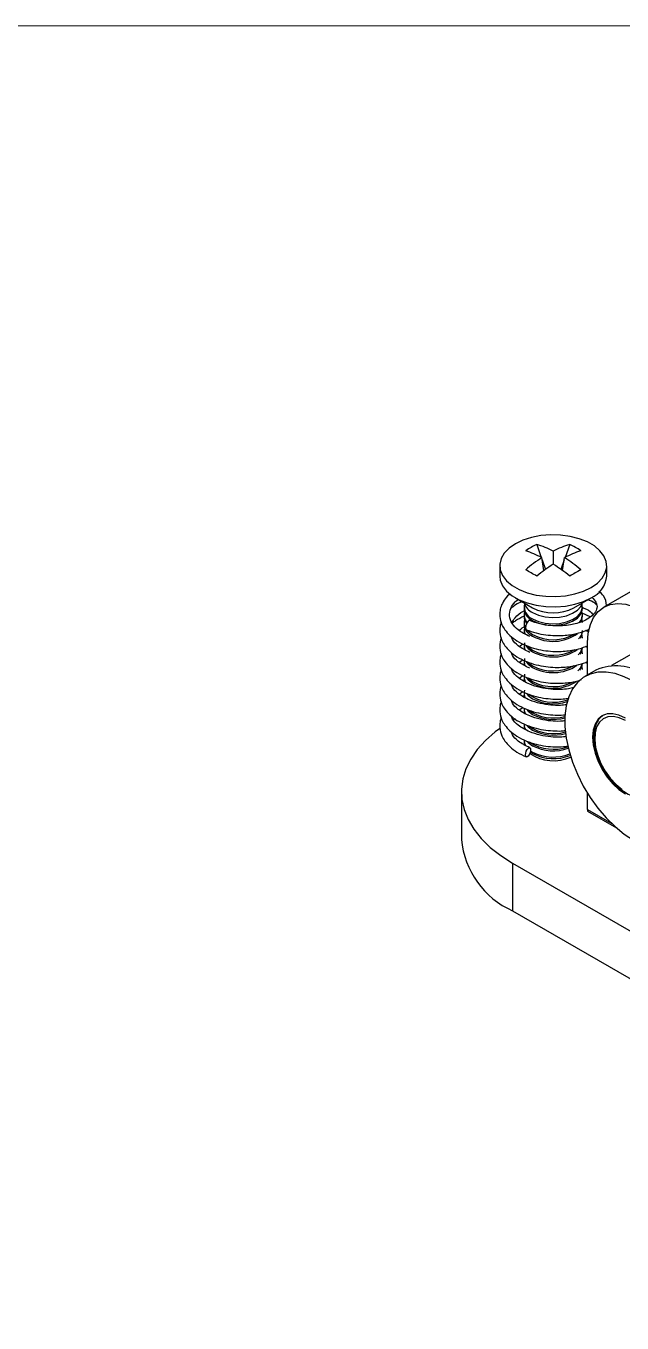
# Model space of a CAD drawing. Header units: millimetres. Extents: x 5 to 292, y 4 to 204.
# Drawn here: x 155.7 to 186.3, y 137.8 to 204.5 of the extents above; entities that cross this region are included whole.
import ezdxf

# ---------------------------------------------------------------- set-up
doc = ezdxf.new("R2010")
doc.units = ezdxf.units.MM

msp = doc.modelspace()

# ---------------------------------------------------------------- linework, layer by layer
at = {"color": 7, "linetype": 'Continuous', "lineweight": 18}
msp.add_line((4.92, 204.48), (291.92, 204.48), dxfattribs=at)
at = {"color": 7, "linetype": 'Continuous', "lineweight": 25}
for p, q in [((181.941, 177.843), (182.178, 177.175)), ((182.79, 177.498), (182.79, 176.823)), ((183.64, 177.843), (183.403, 177.175)), ((180.04, 176.747), (180.04, 176.218)), ((182.309, 176.495), (182.206, 177.161)), ((182.224, 177.044), (182.397, 176.558)), ((183.356, 177.044), (183.184, 176.558)), ((183.272, 176.495), (183.374, 177.161)), ((189.629, 177.07), (185.387, 174.62)), ((185.54, 176.218), (185.54, 176.747)), ((180.846, 175.095), (181.73, 174.585)), ((181.29, 174.628), (181.29, 174.547)), ((183.851, 174.585), (184.735, 175.095)), ((184.29, 174.547), (184.29, 174.628)), ((181.29, 174.226), (181.29, 174.144)), ((184.693, 174.117), (184.27, 174.31)), ((184.29, 174.144), (184.29, 174.226)), ((181.29, 173.824), (181.29, 173.742)), ((181.29, 173.421), (181.29, 173.339)), ((184.634, 173.328), (184.451, 173.411)), ((180.671, 173.016), (180.7, 173.058)), ((180.749, 173.02), (180.688, 172.972)), ((181.046, 172.601), (181.22, 172.735)), ((181.29, 172.616), (181.29, 172.535)), ((184.558, 171.133), (184.558, 172.789)), ((180.671, 172.199), (180.7, 172.241)), ((180.749, 172.203), (180.688, 172.155)), ((184.558, 172.546), (184.451, 172.594)), ((187.32, 172.496), (185.786, 171.611)), ((180.671, 171.382), (180.7, 171.425)), ((180.749, 171.387), (180.688, 171.339)), ((181.046, 171.785), (181.22, 171.919)), ((181.29, 171.811), (181.29, 171.73)), ((184.986, 171.38), (184.42, 171.053)), ((184.558, 171.729), (184.451, 171.778)), ((181.046, 170.968), (181.22, 171.102)), ((181.309, 170.89), (181.242, 170.855)), ((181.29, 171.007), (181.29, 170.925)), ((180.671, 170.566), (180.7, 170.608)), ((180.749, 170.57), (180.688, 170.522)), ((181.046, 170.152), (181.22, 170.286)), ((181.307, 170.072), (181.242, 170.038)), ((181.29, 170.202), (181.29, 170.12)), ((180.671, 169.749), (180.7, 169.792)), ((180.749, 169.754), (180.688, 169.705)), ((181.046, 169.335), (181.22, 169.469)), ((181.29, 169.397), (181.29, 169.315)), ((180.671, 168.933), (180.7, 168.975)), ((180.826, 168.876), (180.732, 168.823)), ((181.29, 168.592), (181.29, 168.51)), ((181.29, 167.787), (181.29, 167.705)), ((181.293, 167.654), (181.29, 167.603)), ((181.313, 167.535), (181.302, 167.494)), ((181.61, 167.171), (181.73, 167.093)), ((181.623, 167.243), (181.73, 167.175)), ((178.068, 165.134), (178.068, 162.684)), ((184.558, 164.215), (184.558, 165.048)), ((184.558, 164.215), (185.796, 163.5)), ((184.558, 164.215), (184.558, 164.134)), ((184.558, 164.134), (186.035, 163.281)), ((180.704, 161.46), (233.808, 130.804)), ((180.704, 161.46), (180.704, 159.01)), ((180.704, 159.01), (233.808, 128.354))]:
    msp.add_line(p, q, dxfattribs=at)
at = {"color": 7, "linetype": 'Continuous', "lineweight": 25, "flags": 128}
for points in [[(184.735, 175.624), (185.059, 175.85), (185.306, 176.105), (185.467, 176.383), (185.537, 176.673), (185.514, 176.966), (185.398, 177.251), (185.193, 177.519), (184.906, 177.761), (184.547, 177.968), (184.129, 178.134), (183.664, 178.252), (183.17, 178.319), (182.663, 178.333), (182.161, 178.292), (181.68, 178.199), (181.236, 178.056), (180.846, 177.869), (180.522, 177.644), (180.275, 177.388), (180.113, 177.11), (180.043, 176.82), (180.067, 176.527), (180.183, 176.242), (180.388, 175.974), (180.675, 175.733), (181.034, 175.525), (181.452, 175.36), (181.916, 175.241), (182.41, 175.174), (182.917, 175.161), (183.42, 175.201), (183.901, 175.294), (184.345, 175.437), (184.735, 175.624)], [(180.04, 176.218), (180.067, 175.998), (180.183, 175.713), (180.388, 175.445), (180.675, 175.204), (181.034, 174.996), (181.452, 174.831), (181.916, 174.713), (182.41, 174.646), (182.917, 174.632), (183.42, 174.672), (183.901, 174.766), (184.345, 174.908), (184.735, 175.095)], [(181.73, 174.337), (182.027, 174.204), (182.372, 174.118), (182.743, 174.084), (183.118, 174.104), (183.471, 174.178), (183.782, 174.3), (184.031, 174.463), (184.202, 174.656), (184.276, 174.83)], [(181.73, 174.016), (182.027, 173.883), (182.372, 173.797), (182.743, 173.763), (183.118, 173.783), (183.471, 173.857), (183.782, 173.979), (184.031, 174.142), (184.202, 174.335), (184.284, 174.547), (184.272, 174.764), (184.264, 174.789)], [(184.558, 172.789), (184.593, 173.28), (184.697, 173.718), (184.866, 174.094), (185.098, 174.397), (185.387, 174.62), (185.724, 174.758), (186.102, 174.808), (186.513, 174.767), (186.944, 174.637), (187.387, 174.422)], [(181.73, 173.935), (182.027, 173.801), (182.372, 173.715), (182.743, 173.681), (183.118, 173.702), (183.471, 173.775), (183.782, 173.897), (184.031, 174.06), (184.202, 174.253), (184.284, 174.465), (184.29, 174.547)], [(184.29, 173.824), (184.272, 173.959), (184.264, 173.984)], [(181.316, 173.582), (181.291, 173.394), (181.323, 173.242)], [(181.579, 173.926), (181.545, 173.926), (181.495, 173.895), (181.446, 173.832), (181.404, 173.747), (181.376, 173.654), (181.366, 173.567)], [(181.366, 173.567), (181.376, 173.498), (181.404, 173.459), (181.411, 173.455)], [(181.449, 173.436), (181.499, 173.383), (181.73, 173.211)], [(181.316, 172.777), (181.291, 172.589), (181.33, 172.419)], [(181.386, 172.633), (181.499, 172.496), (181.73, 172.325)], [(181.461, 172.618), (181.499, 172.578), (181.73, 172.406)], [(184.29, 173.019), (184.272, 173.154), (184.264, 173.179)], [(181.29, 172.535), (181.291, 172.507), (181.297, 172.453)], [(181.321, 171.986), (181.291, 171.784), (181.337, 171.597)], [(184.076, 172.17), (184.202, 172.323), (184.283, 172.531)], [(184.29, 172.214), (184.272, 172.349), (184.264, 172.374)], [(181.29, 171.73), (181.291, 171.703), (181.299, 171.638)], [(181.396, 171.814), (181.499, 171.691), (181.73, 171.52)], [(181.473, 171.8), (181.499, 171.773), (181.73, 171.602)], [(184.058, 171.349), (184.202, 171.518), (184.281, 171.713)], [(184.29, 171.409), (184.272, 171.544), (184.264, 171.569)], [(181.29, 170.925), (181.291, 170.898), (181.302, 170.818)], [(181.317, 171.169), (181.291, 170.979), (181.345, 170.774)], [(181.405, 170.995), (181.499, 170.887), (181.73, 170.715)], [(181.488, 170.98), (181.499, 170.968), (181.73, 170.797)], [(186.92, 170.806), (186.438, 171.045), (185.966, 171.205), (185.511, 171.281), (185.083, 171.272), (184.689, 171.178), (184.336, 171.001), (184.031, 170.745), (183.781, 170.413), (183.588, 170.013), (183.458, 169.552), (183.393, 169.038), (183.393, 168.481), (183.458, 167.891), (183.588, 167.279), (183.781, 166.657), (184.031, 166.036), (184.336, 165.428), (184.689, 164.844), (185.083, 164.295), (185.511, 163.791), (185.966, 163.342), (186.438, 162.956), (186.92, 162.64)], [(181.29, 170.12), (181.291, 170.093), (181.306, 169.995)], [(181.416, 170.176), (181.499, 170.082), (181.73, 169.91)], [(181.29, 169.315), (181.291, 169.288), (181.311, 169.172)], [(181.426, 169.357), (181.499, 169.277), (181.73, 169.105)], [(186.496, 168.915), (186.167, 169.068), (185.85, 169.14), (185.559, 169.128), (185.303, 169.033), (185.093, 168.859), (184.938, 168.613), (184.842, 168.303), (184.809, 167.941), (184.842, 167.543), (184.938, 167.122), (185.093, 166.695), (185.303, 166.279), (185.559, 165.889), (185.85, 165.541), (186.167, 165.248), (186.496, 165.02)], [(186.186, 168.933), (185.881, 169.001), (185.601, 168.985), (185.358, 168.887), (185.161, 168.71), (185.019, 168.462), (184.937, 168.152), (184.92, 167.794), (184.966, 167.403), (185.076, 166.993), (185.243, 166.583), (185.462, 166.188), (185.723, 165.825), (186.016, 165.509), (186.328, 165.253)], [(186.503, 168.785), (186.186, 168.933)], [(180.029, 168.371), (179.814, 168.209), (179.312, 167.769), (178.89, 167.303), (178.552, 166.814), (178.301, 166.308), (178.14, 165.79), (178.071, 165.265), (178.094, 164.739), (178.21, 164.217), (178.416, 163.704), (178.711, 163.206), (179.091, 162.728), (179.554, 162.275), (180.093, 161.85), (180.704, 161.46)], [(181.29, 168.51), (181.291, 168.483), (181.317, 168.349)], [(181.437, 168.539), (181.499, 168.472), (181.73, 168.3)], [(181.29, 167.705), (181.291, 167.678), (181.323, 167.526)], [(181.625, 167.281), (181.615, 167.194), (181.587, 167.101), (181.545, 167.017), (181.495, 166.954), (181.446, 166.922), (181.404, 166.926), (181.376, 166.966), (181.366, 167.035), (181.376, 167.122), (181.404, 167.215), (181.446, 167.299), (181.495, 167.362), (181.545, 167.394), (181.587, 167.39), (181.615, 167.35), (181.625, 167.281)], [(181.449, 167.72), (181.499, 167.667), (181.73, 167.495)]]:
    msp.add_lwpolyline(points, dxfattribs=at)
at = {"color": 7, "linetype": 'Continuous', "lineweight": 25}
for centre, radius, start, end in [((184.017, 173.596), 4.727, 116.05122, 123.94341), ((179.41, 171.813), 6.035, 62.38927, 70.965), ((180.378, 172.783), 5.296, 62.89858, 72.82933), ((185.203, 172.782), 5.297, 107.17182, 117.10031), ((186.171, 171.813), 6.035, 109.03512, 117.61067), ((181.563, 173.596), 4.727, 56.05664, 63.94874), ((186.384, 170.743), 7.658, 123.06159, 130.82496), ((187.851, 168.898), 9.403, 122.56095, 128.93963), ((177.73, 168.899), 9.402, 51.06008, 57.43931), ((179.198, 170.745), 7.655, 49.17363, 56.93979), ((170.579, 157.181), 22.165, 59.16173, 60.84365), ((195.01, 157.167), 22.181, 119.15696, 120.83766), ((184.212, 176.321), 1.333, 293.11588, 355.56426), ((181.977, 174.646), 0.676, 167.76009, 248.53376), ((182.079, 175.068), 0.811, 197.06141, 244.43707), ((182.011, 174.6), 0.722, 184.20667, 247.11342), ((181.86, 174.154), 0.569, 180.95393, 219.79555), ((181.825, 173.824), 0.533, 162.49051, 210.64713), ((181.851, 174.226), 0.559, 163.29448, 224.00768), ((182.79, 176.604), 2.281, 242.28194, 297.7128), ((183.724, 174.225), 0.564, 312.92066, 16.6249), ((183.727, 174.155), 0.563, 327.23114, 358.9646), ((182.011, 173.795), 0.722, 184.20667, 247.11342), ((183.683, 173.44), 0.608, 312.33507, 358.19061), ((183.723, 173.351), 0.568, 325.51971, 358.88259), ((182.778, 175.036), 2.176, 241.19, 305.57702), ((182.787, 175.186), 2.24, 241.82557, 300.26929), ((182.78, 174.244), 2.187, 241.30826, 304.66092), ((182.788, 174.389), 2.247, 241.90045, 299.56752), ((183.718, 172.547), 0.573, 323.58752, 358.78422), ((182.781, 173.45), 2.198, 241.41288, 303.82407), ((182.789, 173.594), 2.257, 241.99642, 298.64376), ((183.712, 171.743), 0.578, 321.66617, 358.68931), ((186.022, 169.094), 2.51, 54.31231, 114.37714), ((182.783, 172.654), 2.207, 241.50037, 303.10754), ((182.791, 172.804), 2.271, 242.12924, 297.29471), ((181.821, 170.202), 0.53, 163.54052, 208.16836), ((182.811, 171.945), 2.214, 234.03744, 289.05785), ((181.836, 169.403), 0.546, 180.62713, 210.00965), ((182.791, 171.073), 2.152, 234.2471, 286.16981), ((182.798, 171.984), 2.332, 242.74814, 287.72469), ((182.798, 171.194), 2.346, 242.91596, 284.53982), ((181.841, 168.599), 0.55, 180.68711, 211.93531), ((182.792, 170.289), 2.173, 235.4182, 286.65566), ((182.798, 170.39), 2.347, 242.90937, 285.46893), ((181.845, 167.794), 0.554, 180.74833, 213.84743), ((182.805, 169.578), 2.262, 237.34469, 289.16799), ((182.798, 169.565), 2.328, 242.70144, 289.27275), ((182.803, 168.955), 2.229, 236.73766, 293.57634), ((182.797, 169.235), 2.32, 242.6194, 291.43906), ((182.796, 169.15), 2.317, 242.59333, 292.05438), ((182.55, 163.117), 4.502, 185.51711, 245.80295)]:
    msp.add_arc(centre, radius, start, end, dxfattribs=at)
for points, knots in [([(180.568, 175.326), (180.48, 175.236), (180.299, 175.052), (180.132, 174.746), (180.044, 174.438), (180.032, 174.089), (180.119, 173.759), (180.307, 173.433), (180.558, 173.149), (180.922, 172.864), (181.243, 172.716), (181.411, 172.639)], [0, 0, 0, 0, 0.104988, 0.216438, 0.313008, 0.404647, 0.545081, 0.637332, 0.745295, 0.867279, 1, 1, 1, 1]), ([(185.536, 174.706), (185.509, 174.877), (185.465, 175.15), (185.226, 175.354), (185.136, 175.43)], [0, 0, 0, 0, 0.623737, 1, 1, 1, 1]), ([(181.58, 173.109), (181.368, 173.215), (180.994, 173.403), (180.65, 173.79), (180.507, 174.164), (180.578, 174.538), (180.744, 174.832), (180.938, 174.971), (180.993, 175.011)], [0, 0, 0, 0, 0.213521, 0.37631, 0.573751, 0.765505, 0.933966, 1, 1, 1, 1]), ([(181.177, 174.904), (181.066, 174.851), (180.849, 174.75), (180.685, 174.609), (180.605, 174.54)], [0, 0, 0, 0, 0.515536, 1, 1, 1, 1]), ([(184.776, 175.125), (184.858, 175.038), (185.036, 174.85), (185.06, 174.582), (184.945, 174.318), (184.654, 174.053), (184.205, 173.826), (183.688, 173.695), (183.14, 173.644), (182.643, 173.659), (182.097, 173.742), (181.756, 173.863), (181.58, 173.926)], [0, 0, 0, 0, 0.106247, 0.229399, 0.341969, 0.44373, 0.535927, 0.65964, 0.731825, 0.813279, 0.903532, 1, 1, 1, 1]), ([(185.008, 174.741), (184.979, 174.773), (184.877, 174.886), (184.693, 174.949), (184.56, 174.994)], [0, 0, 0, 0, 0.2818601, 1, 1, 1, 1]), ([(180.671, 173.832), (180.721, 173.913), (180.844, 174.114), (181.093, 174.338), (181.32, 174.426), (181.347, 174.437)], [0, 0, 0, 0, 0.370533, 0.926174, 1, 1, 1, 1]), ([(181.301, 174.152), (181.144, 174.081), (180.916, 173.977), (180.742, 173.833), (180.688, 173.788)], [0, 0, 0, 0, 0.687208, 1, 1, 1, 1]), ([(184.31, 174.584), (184.329, 174.579), (184.532, 174.518), (184.722, 174.384), (184.81, 174.268), (184.832, 174.24)], [0, 0, 0, 0, 0.069731, 0.774886, 1, 1, 1, 1]), ([(180.121, 173.849), (180.095, 173.772), (180.039, 173.601), (180.034, 173.272), (180.119, 172.942), (180.307, 172.616), (180.558, 172.332), (180.922, 172.048), (181.243, 171.899), (181.411, 171.822)], [0, 0, 0, 0, 0.099879, 0.219947, 0.403949, 0.524819, 0.666277, 0.826104, 1, 1, 1, 1]), ([(181.046, 173.418), (181.108, 173.481), (181.183, 173.557), (181.309, 173.605), (181.33, 173.613)], [0, 0, 0, 0, 0.832444, 1, 1, 1, 1]), ([(181.411, 173.455), (181.574, 173.397), (181.891, 173.283), (182.398, 173.189), (182.871, 173.15), (183.409, 173.16), (183.951, 173.244), (184.395, 173.375), (184.596, 173.476), (184.66, 173.508)], [0, 0, 0, 0, 0.157115, 0.304847, 0.440137, 0.561182, 0.765537, 0.925265, 1, 1, 1, 1]), ([(180.121, 173.033), (180.095, 172.955), (180.039, 172.784), (180.034, 172.456), (180.119, 172.126), (180.307, 171.8), (180.558, 171.516), (180.922, 171.231), (181.243, 171.083), (181.411, 171.006)], [0, 0, 0, 0, 0.099879, 0.219947, 0.403949, 0.524819, 0.666277, 0.826104, 1, 1, 1, 1]), ([(181.58, 172.292), (181.371, 172.399), (181.003, 172.586), (180.702, 172.892), (180.653, 173.054), (180.637, 173.106)], [0, 0, 0, 0, 0.47121, 0.830459, 1, 1, 1, 1]), ([(181.411, 172.639), (181.574, 172.58), (181.891, 172.467), (182.398, 172.372), (182.871, 172.334), (183.409, 172.344), (183.95, 172.428), (184.358, 172.545), (184.527, 172.628), (184.558, 172.643)], [0, 0, 0, 0, 0.163442, 0.317124, 0.457863, 0.583782, 0.796367, 0.962528, 1, 1, 1, 1]), ([(180.121, 172.216), (180.095, 172.139), (180.039, 171.968), (180.034, 171.639), (180.119, 171.309), (180.307, 170.983), (180.558, 170.699), (180.922, 170.415), (181.243, 170.266), (181.411, 170.189)], [0, 0, 0, 0, 0.099879, 0.219947, 0.403949, 0.524819, 0.666277, 0.826104, 1, 1, 1, 1]), ([(181.58, 171.476), (181.371, 171.582), (181.003, 171.77), (180.702, 172.075), (180.653, 172.237), (180.637, 172.289)], [0, 0, 0, 0, 0.47121, 0.830459, 1, 1, 1, 1]), ([(180.121, 171.4), (180.095, 171.322), (180.039, 171.151), (180.034, 170.823), (180.119, 170.493), (180.307, 170.166), (180.558, 169.882), (180.922, 169.598), (181.243, 169.45), (181.411, 169.372)], [0, 0, 0, 0, 0.099879, 0.219947, 0.403949, 0.524819, 0.666277, 0.826104, 1, 1, 1, 1]), ([(183.835, 170.491), (183.753, 170.467), (183.546, 170.407), (183.138, 170.38), (182.642, 170.391), (182.101, 170.478), (181.49, 170.671), (181.01, 170.957), (180.702, 171.259), (180.653, 171.421), (180.637, 171.473)], [0, 0, 0, 0, 0.071397, 0.178745, 0.299876, 0.434093, 0.577553, 0.776614, 0.928378, 1, 1, 1, 1]), ([(181.411, 171.822), (181.574, 171.764), (181.891, 171.65), (182.398, 171.556), (182.871, 171.517), (183.409, 171.527), (183.95, 171.612), (184.358, 171.728), (184.527, 171.811), (184.558, 171.827)], [0, 0, 0, 0, 0.163442, 0.317124, 0.457863, 0.583782, 0.796367, 0.962527, 1, 1, 1, 1]), ([(183.476, 169.6), (183.37, 169.588), (183.106, 169.559), (182.641, 169.576), (182.101, 169.661), (181.49, 169.855), (181.01, 170.141), (180.702, 170.442), (180.653, 170.604), (180.637, 170.656)], [0, 0, 0, 0, 0.0894594, 0.2237601, 0.3725685, 0.5316252, 0.7523279, 0.9205915, 1, 1, 1, 1]), ([(181.411, 171.006), (181.574, 170.947), (181.891, 170.834), (182.398, 170.739), (182.872, 170.7), (183.407, 170.712), (183.878, 170.773), (184.162, 170.869), (184.246, 170.897)], [0, 0, 0, 0, 0.184402, 0.357791, 0.516578, 0.658644, 0.898491, 1, 1, 1, 1]), ([(180.121, 170.583), (180.095, 170.506), (180.039, 170.335), (180.034, 170.006), (180.119, 169.676), (180.307, 169.35), (180.558, 169.066), (180.922, 168.781), (181.243, 168.633), (181.411, 168.556)], [0, 0, 0, 0, 0.099879, 0.219947, 0.403949, 0.524819, 0.666277, 0.826104, 1, 1, 1, 1]), ([(181.411, 170.189), (181.574, 170.131), (181.891, 170.017), (182.398, 169.922), (182.87, 169.886), (183.275, 169.885), (183.504, 169.925), (183.599, 169.942)], [0, 0, 0, 0, 0.2423526, 0.470232, 0.67892, 0.8656328, 1, 1, 1, 1]), ([(180.121, 169.767), (180.095, 169.689), (180.039, 169.518), (180.034, 169.19), (180.119, 168.86), (180.307, 168.533), (180.558, 168.249), (180.922, 167.965), (181.243, 167.817), (181.411, 167.739)], [0, 0, 0, 0, 0.099879, 0.219947, 0.403949, 0.524819, 0.666277, 0.826104, 1, 1, 1, 1]), ([(183.4, 168.777), (183.319, 168.768), (183.08, 168.742), (182.641, 168.76), (182.101, 168.845), (181.49, 169.039), (181.01, 169.324), (180.702, 169.625), (180.653, 169.788), (180.637, 169.84)], [0, 0, 0, 0, 0.069593, 0.206824, 0.358879, 0.521406, 0.746924, 0.918859, 1, 1, 1, 1]), ([(181.411, 169.372), (181.574, 169.314), (181.891, 169.201), (182.398, 169.105), (182.87, 169.071), (183.217, 169.066), (183.39, 169.094), (183.43, 169.1)], [0, 0, 0, 0, 0.2630305, 0.5103528, 0.7368464, 0.9394898, 1, 1, 1, 1]), ([(180.121, 168.95), (180.095, 168.873), (180.039, 168.702), (180.034, 168.373), (180.119, 168.043), (180.307, 167.717), (180.558, 167.433), (180.922, 167.148), (181.243, 167), (181.411, 166.923)], [0, 0, 0, 0, 0.099879, 0.219947, 0.403949, 0.524819, 0.666277, 0.826104, 1, 1, 1, 1]), ([(181.58, 168.21), (181.371, 168.316), (181.003, 168.504), (180.702, 168.809), (180.653, 168.971), (180.637, 169.023)], [0, 0, 0, 0, 0.4712096, 0.8304594, 1, 1, 1, 1]), ([(185.417, 169.084), (185.39, 169.072), (185.282, 169.021), (185.135, 168.861), (184.988, 168.617), (184.898, 168.317), (184.864, 167.973), (184.889, 167.595), (184.972, 167.197), (185.111, 166.795), (185.26, 166.466), (185.376, 166.285), (185.413, 166.226)], [0, 0, 0, 0, 0.036635, 0.146008, 0.255612, 0.367634, 0.482178, 0.597991, 0.713956, 0.829724, 0.945321, 1, 1, 1, 1]), ([(181.58, 167.393), (181.371, 167.5), (181.003, 167.687), (180.702, 167.993), (180.653, 168.155), (180.637, 168.207)], [0, 0, 0, 0, 0.47121, 0.830459, 1, 1, 1, 1]), ([(181.411, 168.556), (181.574, 168.498), (181.891, 168.384), (182.398, 168.289), (182.87, 168.254), (183.218, 168.249), (183.392, 168.278), (183.433, 168.284)], [0, 0, 0, 0, 0.262655, 0.509624, 0.735794, 0.938148, 1, 1, 1, 1]), ([(183.475, 167.967), (183.37, 167.955), (183.105, 167.925), (182.642, 167.944), (182.097, 168.026), (181.756, 168.147), (181.58, 168.21)], [0, 0, 0, 0, 0.167844, 0.420598, 0.700655, 1, 1, 1, 1]), ([(181.411, 167.739), (181.574, 167.681), (181.891, 167.568), (182.398, 167.472), (182.87, 167.437), (183.255, 167.435), (183.464, 167.471), (183.54, 167.484)], [0, 0, 0, 0, 0.249217, 0.48355, 0.698149, 0.89015, 1, 1, 1, 1]), ([(185.413, 166.226), (185.452, 166.16), (185.566, 165.968), (185.795, 165.685), (186.086, 165.387), (186.399, 165.145), (186.719, 164.967), (187.041, 164.858), (187.347, 164.833), (187.566, 164.857), (187.665, 164.911), (187.682, 164.921)], [0, 0, 0, 0, 0.06783, 0.196686, 0.32577, 0.455258, 0.585288, 0.715802, 0.845808, 0.973442, 1, 1, 1, 1])]:
    msp.add_open_spline(points, degree=3, knots=knots, dxfattribs=at)

doc.saveas('drawing.dxf')
